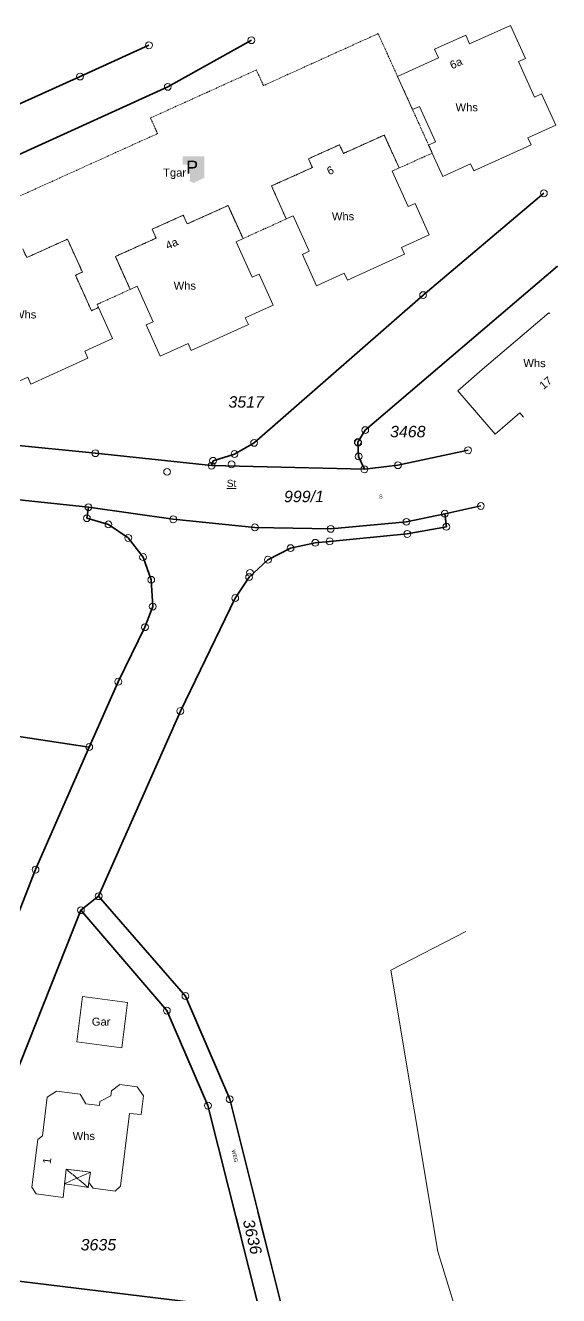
# Model space of a CAD drawing. Header units: metres. Extents: x 2 to 3400072, y 373 to 5275873.
# Drawn here: x 3400002.1 to 3400072.1, y 5275706.3 to 5275872.9 of the extents above; entities that cross this region are included whole.
import ezdxf

# ---------------------------------------------------------------- set-up
doc = ezdxf.new("R2010")
doc.units = ezdxf.units.M
for name, pattern in [('1600.2028', [0]), ('1600.2031', [1.5, 1, 0, 0, -0.5]), ('1600.2032', [0.5, 0.25, 0, 0, -0.25]), ('1600.2505', [0]), ('1600.2515', [0])]:
    doc.linetypes.add(name, pattern=pattern)
doc.layers.get('0').update_dxf_attribs({"color": 1, "linetype": 'CONTINUOUS'})
for name, color, linetype, lineweight in [('Flurstücke_Grenzpunkte', 255, 'CONTINUOUS', 0), ('Gebäude', 255, 'CONTINUOUS', 0), ('Lagebezeichnungen', 255, 'CONTINUOUS', 0), ('Migrationsobjekte', 7, 'CONTINUOUS', 18), ('Punkttexte Vermarkung', 7, 'CONTINUOUS', 18), ('Vegetation', 255, 'CONTINUOUS', 0), ('Verkehr', 255, 'CONTINUOUS', 0)]:
    doc.layers.add(name, color=color, linetype=linetype, lineweight=lineweight)
doc.styles.add('Arial', font='arial.ttf')
doc.styles.add('Flurstücksnummer - K 10 700', font='')
doc.styles.add('Flurstücksnummer_ Schrägstrich - K 10 700', font='')
doc.styles.add('Gebäudefunktion (nur BW)', font='arial.ttf')
doc.styles.add('Punktzusatz Vermarkung APVP Bestand', font='arial.ttf')
doc.styles.add('Sonstiger Text_ Bezeichnung - N 7 380', font='arial.ttf')
doc.styles.add('Textart 7900', font='arial.ttf')
doc.styles.get('Flurstücksnummer - K 10 700').set_extended_font_data('Arial', italic=True)
doc.styles.get('Flurstücksnummer_ Schrägstrich - K 10 700').set_extended_font_data('Arial', italic=True)

# ---------------------------------------------------------------- blocks, each defined once
blk = doc.blocks.new('Tiefgarage')
at = {"true_color": 0xffffff}
blk.add_hatch(color=7, dxfattribs=at).paths.add_polyline_path([(-0.38168, -0.290077), (-0.38168, 0.473282), (0.38168, 0.473282), (0.38168, -0.290077), (0, -0.473282)], flags=0)
at = {"color": 7, "const_width": 0.000005}
blk.add_lwpolyline([(-0.38168, -0.290077), (-0.38168, 0.473282), (0.38168, 0.473282), (0.38168, -0.290077), (0, -0.473282), (-0.38168, -0.290077)], dxfattribs=at)
at = {"color": 7, "insert": (-0.259694, -0.137404), "char_height": 0.458016, "attachment_point": 7, "line_spacing_factor": 0.69, "style": 'Arial'}
blk.add_mtext('P', dxfattribs=at)
blk = doc.blocks.new('Grenzpunkt mit Abmarkung (Marke)')
at = {"color": 0, "lineweight": -2}
blk.add_circle((0, 0), 0.5, dxfattribs=at)

msp = doc.modelspace()

# ---------------------------------------------------------------- linework, layer by layer
at = {"layer": 'Flurstücke_Grenzpunkte', "color": 7, "linetype": '1600.2028', "lineweight": 35}
for p, q in [((3400018.3, 5275870.33), (3400009.25, 5275866.23)), ((3400031.75, 5275870.99), (3400020.77, 5275864.87)), ((3400009.25, 5275866.23), (3399985.51, 5275855.49)), ((3400054.29, 5275837.55), (3400070.15, 5275850.91)), ((3400045.72, 5275818.27), (3400046.69, 5275819.84)), ((3400045.82, 5275816.39), (3400045.72, 5275818.27)), ((3399999.84, 5275817.94), (3400011.27, 5275816.81)), ((3400011.27, 5275816.81), (3400026.52, 5275815.19)), ((3400026.71, 5275815.82), (3400029.53, 5275816.7)), ((3400029.53, 5275816.7), (3400032.11, 5275818.17)), ((3400050.99, 5275815.24), (3400060.19, 5275817.2)), ((3400026.52, 5275815.19), (3400026.71, 5275815.82)), ((3400026.52, 5275815.19), (3400046.58, 5275814.7)), ((3400046.58, 5275814.7), (3400045.82, 5275816.39)), ((3400046.58, 5275814.7), (3400050.99, 5275815.24)), ((3400010.36, 5275809.73), (3399999.2, 5275810.91)), ((3400010.15, 5275808.29), (3400010.36, 5275809.73)), ((3400012.98, 5275807.47), (3400010.15, 5275808.29)), ((3400010.36, 5275809.73), (3400021.49, 5275808.14)), ((3400052.11, 5275807.81), (3400057.14, 5275808.88)), ((3400061.87, 5275809.89), (3400057.14, 5275808.88)), ((3400057.14, 5275808.88), (3400057.35, 5275807.16)), ((3400015.59, 5275805.7), (3400012.98, 5275807.47)), ((3400021.49, 5275808.14), (3400032.21, 5275807.08)), ((3400032.21, 5275807.08), (3400042.16, 5275806.89)), ((3400042.16, 5275806.89), (3400052.11, 5275807.81)), ((3400057.35, 5275807.16), (3400052.22, 5275806.22)), ((3400017.52, 5275803.19), (3400015.59, 5275805.7)), ((3400040.14, 5275805.06), (3400036.89, 5275804.36)), ((3400042.02, 5275805.25), (3400040.14, 5275805.06)), ((3400052.22, 5275806.22), (3400042.02, 5275805.25)), ((3400036.89, 5275804.36), (3400033.92, 5275802.84)), ((3400018.6, 5275800.21), (3400017.52, 5275803.19)), ((3400033.92, 5275802.84), (3400031.45, 5275800.56)), ((3400018.8, 5275796.7), (3400018.6, 5275800.21)), ((3400031.45, 5275800.56), (3400029.62, 5275797.81)), ((3400017.77, 5275793.99), (3400018.8, 5275796.7)), ((3400029.62, 5275797.81), (3400022.43, 5275782.99)), ((3400014.28, 5275786.84), (3400017.77, 5275793.99)), ((3400010.46, 5275778.27), (3400014.28, 5275786.84)), ((3400010.46, 5275778.27), (3399955.67, 5275786.46)), ((3400022.43, 5275782.99), (3400011.69, 5275758.7)), ((3400003.41, 5275762.18), (3400010.46, 5275778.27)), ((3399998.4, 5275749.53, 341.56), (3400003.41, 5275762.18)), ((3400011.69, 5275758.7), (3400009.36, 5275756.86)), ((3400023.09, 5275745.6), (3400011.69, 5275758.7)), ((3400009.36, 5275756.86), (3400000.49, 5275734.49)), ((3400028.9, 5275732.07), (3400023.09, 5275745.6)), ((3400020.65, 5275743.69), (3400026.04, 5275731.23)), ((3399991.64, 5275709.34), (3400032.8, 5275704.35))]:
    msp.add_line(p, q, dxfattribs=at)
at = {"layer": 'Gebäude', "color": 7, "linetype": '1600.2032', "lineweight": 18}
for p, q in [((3400048.39, 5275871.86), (3400033.33, 5275865.04)), ((3400050.94, 5275866.23), (3400048.39, 5275871.86)), ((3400032.4, 5275867.09), (3400018.5, 5275860.79)), ((3400033.33, 5275865.04), (3400032.4, 5275867.09)), ((3400055.49, 5275856.19), (3400050.94, 5275866.23)), ((3400018.5, 5275860.79), (3400019.43, 5275858.74)), ((3400043.83, 5275856.14), (3400049.19, 5275858.55)), ((3400049.19, 5275858.55), (3400051.15, 5275854.23)), ((3400043.32, 5275857.28), (3400043.83, 5275856.14)), ((3400039.75, 5275854.29), (3400039.23, 5275855.43)), ((3400051.15, 5275854.23), (3400055.49, 5275856.19)), ((3400034.39, 5275851.87), (3400039.75, 5275854.29)), ((3400036.33, 5275847.54), (3400034.39, 5275851.87)), ((3400023.33, 5275846.89), (3400028.68, 5275849.3)), ((3400028.68, 5275849.3), (3400030.65, 5275844.97)), ((3400022.81, 5275848.03), (3400023.33, 5275846.89)), ((3400030.65, 5275844.97), (3400036.33, 5275847.54)), ((3400001.73, 5275843.62), (3400002.25, 5275842.47)), ((3400002.25, 5275842.47), (3400007.6, 5275844.89)), ((3400007.6, 5275844.89), (3400009.56, 5275840.57)), ((3400015.84, 5275838.3), (3400013.89, 5275842.62)), ((3400009.56, 5275840.57), (3400008.65, 5275840.16)), ((3400008.65, 5275840.16), (3400010.76, 5275835.51)), ((3400011.49, 5275836.33), (3400015.84, 5275838.3)), ((3400010.76, 5275835.51), (3400011.67, 5275835.93)), ((3400011.67, 5275835.93), (3400011.49, 5275836.33))]:
    msp.add_line(p, q, dxfattribs=at)
at = {"layer": 'Gebäude', "color": 7, "linetype": '1600.2505', "lineweight": 18}
for p, q in [((3400060.4, 5275870.51), (3400059.88, 5275871.66)), ((3400065.76, 5275872.94), (3400060.4, 5275870.51)), ((3400067.73, 5275868.61), (3400065.76, 5275872.94)), ((3400066.82, 5275868.19), (3400067.73, 5275868.61)), ((3400068.93, 5275863.53), (3400066.82, 5275868.19)), ((3400050.94, 5275866.23), (3400052.9, 5275861.89)), ((3400069.84, 5275863.95), (3400068.93, 5275863.53)), ((3400071.7, 5275859.83), (3400069.84, 5275863.95)), ((3400052.9, 5275861.89), (3400053.82, 5275862.31)), ((3400053.82, 5275862.31), (3400055.93, 5275857.64)), ((3400049.19, 5275858.55), (3400043.83, 5275856.14)), ((3400051.15, 5275854.23), (3400049.19, 5275858.55)), ((3400068.05, 5275858.19), (3400071.7, 5275859.83)), ((3400043.83, 5275856.14), (3400043.32, 5275857.28)), ((3400055.93, 5275857.64), (3400055.02, 5275857.23)), ((3400055.02, 5275857.23), (3400056.88, 5275853.12)), ((3400060.95, 5275853.86), (3400068.47, 5275857.28)), ((3400068.47, 5275857.28), (3400068.05, 5275858.19)), ((3400039.23, 5275855.43), (3400039.75, 5275854.29)), ((3400039.75, 5275854.29), (3400034.39, 5275851.87)), ((3400050.24, 5275853.81), (3400051.15, 5275854.23)), ((3400052.34, 5275849.16), (3400050.24, 5275853.81)), ((3400056.88, 5275853.12), (3400060.53, 5275854.78)), ((3400060.53, 5275854.78), (3400060.95, 5275853.86)), ((3400034.39, 5275851.87), (3400036.33, 5275847.54)), ((3400028.68, 5275849.3), (3400023.33, 5275846.89)), ((3400030.65, 5275844.97), (3400028.68, 5275849.3)), ((3400053.25, 5275849.57), (3400052.34, 5275849.16)), ((3400055.1, 5275845.47), (3400053.25, 5275849.57)), ((3400023.33, 5275846.89), (3400022.81, 5275848.03)), ((3400036.33, 5275847.54), (3400037.24, 5275847.95)), ((3400037.24, 5275847.95), (3400039.35, 5275843.3)), ((3400029.73, 5275844.56), (3400030.65, 5275844.97)), ((3400051.46, 5275843.82), (3400055.1, 5275845.47)), ((3400002.25, 5275842.47), (3400001.73, 5275843.62)), ((3400007.6, 5275844.89), (3400002.25, 5275842.47)), ((3400009.56, 5275840.57), (3400007.6, 5275844.89)), ((3400031.84, 5275839.9), (3400029.73, 5275844.56)), ((3400039.35, 5275843.3), (3400038.44, 5275842.88)), ((3400051.87, 5275842.91), (3400051.46, 5275843.82)), ((3400013.89, 5275842.62), (3400015.84, 5275838.3)), ((3400038.44, 5275842.88), (3400040.29, 5275838.78)), ((3400044.35, 5275839.52), (3400051.87, 5275842.91)), ((3400008.65, 5275840.16), (3400009.56, 5275840.57)), ((3400010.76, 5275835.51), (3400008.65, 5275840.16)), ((3400032.75, 5275840.31), (3400031.84, 5275839.9)), ((3400034.59, 5275836.23), (3400032.75, 5275840.31)), ((3400040.29, 5275838.78), (3400043.94, 5275840.43)), ((3400043.94, 5275840.43), (3400044.35, 5275839.52)), ((3400015.84, 5275838.3), (3400016.75, 5275838.71)), ((3400016.75, 5275838.71), (3400018.85, 5275834.05)), ((3400011.67, 5275835.93), (3400010.76, 5275835.51)), ((3400013.52, 5275831.84), (3400011.67, 5275835.93)), ((3400030.95, 5275834.59), (3400034.59, 5275836.23)), ((3400070.91, 5275835.13), (3400070.81, 5275835.24)), ((3400018.85, 5275834.05), (3400017.94, 5275833.64)), ((3400017.94, 5275833.64), (3400019.79, 5275829.55)), ((3400023.86, 5275830.29), (3400031.36, 5275833.68)), ((3400031.36, 5275833.68), (3400030.95, 5275834.59)), ((3400009.88, 5275830.18), (3400013.52, 5275831.84)), ((3400010.29, 5275829.28), (3400009.88, 5275830.18)), ((3400019.79, 5275829.55), (3400023.45, 5275831.2)), ((3400023.45, 5275831.2), (3400023.86, 5275830.29)), ((3400002.8, 5275825.88), (3400010.29, 5275829.28)), ((3399998.73, 5275825.13), (3400002.39, 5275826.78)), ((3400002.39, 5275826.78), (3400002.8, 5275825.88)), ((3400062.05, 5275827.78), (3400058.83, 5275824.98)), ((3400062.03, 5275827.8), (3400062.05, 5275827.78)), ((3400058.83, 5275824.98), (3400063.76, 5275819.32)), ((3400063.76, 5275819.32), (3400066.98, 5275822.12)), ((3400066.98, 5275822.12), (3400067.49, 5275821.54)), ((3400015.47, 5275744.76), (3400009.56, 5275745.53)), ((3400014.75, 5275738.82), (3400015.47, 5275744.76)), ((3400008.83, 5275739.58), (3400014.75, 5275738.82)), ((3400014.49, 5275733.99), (3400013.37, 5275733.15)), ((3400016.77, 5275733.68), (3400014.49, 5275733.99)), ((3400017.59, 5275732.49), (3400016.77, 5275733.68)), ((3400004.95, 5275732.35), (3400004.31, 5275727.26)), ((3400006.15, 5275733.13), (3400004.95, 5275732.35)), ((3400009.26, 5275732.74), (3400006.15, 5275733.13)), ((3400010.01, 5275731.45), (3400009.26, 5275732.74)), ((3400011.86, 5275731.76), (3400011.8, 5275731.25)), ((3400013.28, 5275732.51), (3400011.86, 5275731.76)), ((3400013.37, 5275733.15), (3400013.28, 5275732.51)), ((3400017.28, 5275730.04), (3400017.59, 5275732.49)), ((3400011.8, 5275731.25), (3400010.01, 5275731.45)), ((3400014.57, 5275720.64), (3400015.74, 5275730.21)), ((3400015.74, 5275730.21), (3400017.28, 5275730.04)), ((3400004.31, 5275727.26), (3400003.7, 5275726.76)), ((3400007.03, 5275719.18), (3400007.45, 5275722.89)), ((3400007.45, 5275722.89), (3400010.61, 5275722.5)), ((3400010.61, 5275722.5), (3400010.42, 5275721.15)), ((3400002.91, 5275720.52), (3400003.51, 5275719.65)), ((3400010.42, 5275721.15), (3400010.97, 5275720.41)), ((3400010.97, 5275720.41), (3400013.85, 5275720.02)), ((3400013.85, 5275720.02), (3400014.57, 5275720.64)), ((3400003.51, 5275719.65), (3400007.03, 5275719.18))]:
    msp.add_line(p, q, dxfattribs=at)
at = {"layer": 'Migrationsobjekte', "color": 7, "linetype": '1600.2031', "lineweight": 18}
for p, q in [((3400007.23, 5275720.98), (3400007.45, 5275722.89)), ((3400007.23, 5275720.98), (3400010.61, 5275722.5)), ((3400007.45, 5275722.89), (3400010.61, 5275722.5)), ((3400007.45, 5275722.89), (3400010.34, 5275720.49)), ((3400010.61, 5275722.5), (3400010.42, 5275721.15)), ((3400010.34, 5275720.49), (3400007.23, 5275720.98)), ((3400010.42, 5275721.15), (3400010.34, 5275720.49))]:
    msp.add_line(p, q, dxfattribs=at)
at = {"layer": 'Vegetation', "color": 253, "linetype": '1600.2515', "lineweight": 18, "true_color": 0x999999}
for p, q in [((3400061.87, 5275809.89), (3400057.14, 5275808.88)), ((3400057.14, 5275808.88), (3400057.35, 5275807.16)), ((3400057.35, 5275807.16), (3400052.22, 5275806.22)), ((3400040.14, 5275805.06), (3400036.89, 5275804.36)), ((3400042.02, 5275805.25), (3400040.14, 5275805.06)), ((3400052.22, 5275806.22), (3400042.02, 5275805.25)), ((3400036.89, 5275804.36), (3400033.92, 5275802.84)), ((3400033.92, 5275802.84), (3400031.45, 5275800.56)), ((3400031.45, 5275800.56), (3400029.62, 5275797.81)), ((3400029.62, 5275797.81), (3400022.43, 5275782.99)), ((3400022.43, 5275782.99), (3400011.69, 5275758.7)), ((3400059.9, 5275754.08), (3400050.07, 5275749)), ((3400050.07, 5275749), (3400056.22, 5275712.08)), ((3400056.22, 5275712.08), (3400061.79, 5275694.11))]:
    msp.add_line(p, q, dxfattribs=at)
at = {"layer": 'Verkehr', "color": 253, "linetype": '1600.2515', "lineweight": 18, "true_color": 0x999999}
for p, q in [((3400018.3, 5275870.33), (3400009.25, 5275866.23)), ((3400009.25, 5275866.23), (3399985.51, 5275855.49)), ((3400045.72, 5275818.27), (3400046.69, 5275819.84)), ((3400045.82, 5275816.39), (3400045.72, 5275818.27)), ((3400026.52, 5275815.19), (3400046.58, 5275814.7)), ((3400046.58, 5275814.7), (3400045.82, 5275816.39)), ((3400010.36, 5275809.73), (3400021.49, 5275808.14)), ((3400052.11, 5275807.81), (3400057.14, 5275808.88)), ((3400021.49, 5275808.14), (3400032.21, 5275807.08)), ((3400032.21, 5275807.08), (3400042.16, 5275806.89)), ((3400042.16, 5275806.89), (3400052.11, 5275807.81)), ((3400011.69, 5275758.7), (3400009.36, 5275756.86)), ((3400023.09, 5275745.6), (3400011.69, 5275758.7)), ((3400028.9, 5275732.07), (3400023.09, 5275745.6)), ((3400020.65, 5275743.69), (3400026.04, 5275731.23))]:
    msp.add_line(p, q, dxfattribs=at)

# ---------------------------------------------------------------- block references
at = {"layer": 'Flurstücke_Grenzpunkte', "color": 7, "lineweight": 18, "xscale": 0.9, "yscale": 0.9, "zscale": 0.9}
for p in [(3400018.3, 5275870.33), (3400031.75, 5275870.99), (3400009.25, 5275866.23), (3400020.77, 5275864.87), (3400070.15, 5275850.91), (3400054.29, 5275837.55), (3400046.69, 5275819.84), (3400032.11, 5275818.17), (3400045.72, 5275818.27), (3400045.77, 5275818.19), (3400011.27, 5275816.81), (3400029.53, 5275816.7), (3400045.82, 5275816.39), (3400060.19, 5275817.2), (3400026.52, 5275815.19), (3400026.71, 5275815.82), (3400029.14, 5275815.36), (3400046.58, 5275814.7), (3400050.99, 5275815.24), (3400020.69, 5275814.37), (3400010.36, 5275809.73), (3400061.87, 5275809.89), (3400010.15, 5275808.29), (3400021.49, 5275808.14), (3400052.11, 5275807.81), (3400057.14, 5275808.88), (3400012.98, 5275807.47), (3400032.21, 5275807.08), (3400042.16, 5275806.89), (3400052.22, 5275806.22), (3400057.35, 5275807.16), (3400015.59, 5275805.7), (3400040.14, 5275805.06), (3400042.02, 5275805.25), (3400017.52, 5275803.19), (3400033.92, 5275802.84), (3400036.89, 5275804.36), (3400018.6, 5275800.21), (3400031.45, 5275800.56), (3400031.57, 5275801.12), (3400029.62, 5275797.81), (3400018.8, 5275796.7), (3400017.77, 5275793.99), (3400014.28, 5275786.84), (3400022.43, 5275782.99), (3400010.46, 5275778.27), (3400003.41, 5275762.18), (3400011.69, 5275758.7), (3400009.36, 5275756.86), (3400023.09, 5275745.6), (3400020.65, 5275743.69), (3400026.04, 5275731.23), (3400028.9, 5275732.07)]:
    msp.add_blockref('Grenzpunkt mit Abmarkung (Marke)', p, dxfattribs=at)
at = {"layer": 'Gebäude', "color": 142, "lineweight": 18, "true_color": 0x12adde, "xscale": 3.7, "yscale": 3.7, "zscale": 3.7}
msp.add_blockref('Tiefgarage', (3400024.14, 5275854.01), dxfattribs=at)

# ---------------------------------------------------------------- texts
at = {"layer": 'Flurstücke_Grenzpunkte', "color": 7, "lineweight": 18, "char_height": 1.5, "attachment_point": 5, "line_spacing_factor": 0.69, "bg_fill": 2}
for s, insert, rotation, style in [('3517', (3400031.06, 5275823.53), 0.0091, 'Flurstücksnummer - K 10 700'), ('3468', (3400052.28, 5275819.64), 0.0091, 'Flurstücksnummer - K 10 700'), ('999/1', (3400038.65, 5275811.13), 0.0091, 'Flurstücksnummer_ Schrägstrich - K 10 700'), ('3636', (3400031.88, 5275714.02), 283.6328, 'Flurstücksnummer - K 10 700'), ('3635', (3400011.66, 5275712.97), 0.0091, 'Flurstücksnummer - K 10 700')]:
    msp.add_mtext(s, dxfattribs=dict(at, insert=insert, rotation=rotation, style=style))
at = {"layer": 'Gebäude', "color": 7, "lineweight": 18, "char_height": 1.05, "attachment_point": 5, "rotation": 0.0091, "line_spacing_factor": 0.69, "style": 'Gebäudefunktion (nur BW)', "bg_fill": 2}
for s, insert in [('Whs', (3400060.02, 5275862.19)), ('Whs', (3400043.78, 5275847.88)), ('Whs', (3400023.01, 5275838.78)), ('Whs', (3400002.05, 5275835.01)), ('Whs', (3400068.92, 5275828.62)), ('Gar', (3400012.02, 5275742.23)), ('Whs', (3400009.75, 5275727.23))]:
    msp.add_mtext(s, dxfattribs=dict(at, insert=insert))
at = {"layer": 'Lagebezeichnungen', "color": 7, "lineweight": 18, "char_height": 1.05, "attachment_point": 5, "line_spacing_factor": 0.69, "style": 'Sonstiger Text_ Bezeichnung - N 7 380', "bg_fill": 2}
for s, insert, rotation in [('6a', (3400058.62, 5275867.97), 24.369), ('6', (3400042.11, 5275853.91), 24.2709), ('4a', (3400021.3, 5275844.3), 24.2726), ('1', (3400004.92, 5275723.99), 82.8715)]:
    msp.add_mtext(s, dxfattribs=dict(at, insert=insert, rotation=rotation))
at = {"layer": 'Punkttexte Vermarkung', "color": 7, "lineweight": 18, "insert": (3400029.14, 5275812.85), "char_height": 0.95, "attachment_point": 5, "rotation": 0.0091, "line_spacing_factor": 0.69, "style": 'Punktzusatz Vermarkung APVP Bestand', "bg_fill": 2}
msp.add_mtext('\\LSt\\l', dxfattribs=at)
at = {"layer": 'Verkehr', "color": 7, "lineweight": 18, "char_height": 0.5, "line_spacing_factor": 0.69, "style": 'Textart 7900', "bg_fill": 2}
for s, insert, attachment_point, rotation in [('S', (3400048.75, 5275811.13), 5, 0.0091), ('WEG', (3400029.13, 5275725.37), 7, 283.6337)]:
    msp.add_mtext(s, dxfattribs=dict(at, insert=insert, attachment_point=attachment_point, rotation=rotation))

# ---------------------------------------------------------------- next in the draw order: linework, layer by layer
at = {"layer": 'Flurstücke_Grenzpunkte', "color": 7, "linetype": '1600.2028', "lineweight": 35}
for p, q in [((3400032.11, 5275818.17), (3400054.29, 5275837.55)), ((3400009.36, 5275756.86), (3400020.65, 5275743.69)), ((3400038.11, 5275695.29), (3400028.9, 5275732.07)), ((3400026.04, 5275731.23), (3400032.8, 5275704.35))]:
    msp.add_line(p, q, dxfattribs=at)
at = {"layer": 'Gebäude', "color": 7, "linetype": '1600.2505', "lineweight": 18}
for p, q in [((3400059.88, 5275871.66), (3400055.78, 5275869.81)), ((3400056.3, 5275868.66), (3400050.94, 5275866.23)), ((3400055.78, 5275869.81), (3400056.3, 5275868.66)), ((3400043.32, 5275857.28), (3400039.23, 5275855.43)), ((3400022.81, 5275848.03), (3400018.72, 5275846.19)), ((3400019.24, 5275845.03), (3400013.89, 5275842.62)), ((3400018.72, 5275846.19), (3400019.24, 5275845.03)), ((3400009.56, 5275745.53), (3400008.83, 5275739.58)), ((3400003.7, 5275726.76), (3400002.91, 5275720.52))]:
    msp.add_line(p, q, dxfattribs=at)
at = {"layer": 'Gebäude', "color": 7, "linetype": '1600.2032', "lineweight": 18}
for p, q in [((3400039.23, 5275855.43), (3400043.32, 5275857.28)), ((3400018.72, 5275846.19), (3400022.81, 5275848.03)), ((3400013.89, 5275842.62), (3400019.24, 5275845.03)), ((3400019.24, 5275845.03), (3400018.72, 5275846.19))]:
    msp.add_line(p, q, dxfattribs=at)
at = {"layer": 'Verkehr', "color": 253, "linetype": '1600.2515', "lineweight": 18, "true_color": 0x999999}
for p, q in [((3400009.36, 5275756.86), (3400020.65, 5275743.69)), ((3400038.11, 5275695.29), (3400028.9, 5275732.07)), ((3400026.04, 5275731.23), (3400032.8, 5275704.35))]:
    msp.add_line(p, q, dxfattribs=at)

# ---------------------------------------------------------------- next in the draw order: texts
at = {"layer": 'Gebäude', "color": 7, "lineweight": 18, "insert": (3400021.67, 5275853.47), "char_height": 1.05, "attachment_point": 5, "rotation": 0.0091, "line_spacing_factor": 0.69, "style": 'Gebäudefunktion (nur BW)', "bg_fill": 2}
msp.add_mtext('Tgar', dxfattribs=at)
at = {"layer": 'Lagebezeichnungen', "color": 7, "lineweight": 18, "insert": (3400070.38, 5275826.03), "char_height": 1.05, "attachment_point": 5, "rotation": 40.2689, "line_spacing_factor": 0.69, "style": 'Sonstiger Text_ Bezeichnung - N 7 380', "bg_fill": 2}
msp.add_mtext('17', dxfattribs=at)

# ---------------------------------------------------------------- next in the draw order: linework, layer by layer
at = {"layer": 'Flurstücke_Grenzpunkte', "color": 7, "linetype": '1600.2028', "lineweight": 35}
for p, q in [((3400020.77, 5275864.87), (3399978.39, 5275845.67)), ((3400046.69, 5275819.84), (3400071.92, 5275841.35))]:
    msp.add_line(p, q, dxfattribs=at)
at = {"layer": 'Gebäude', "color": 7, "linetype": '1600.2032', "lineweight": 18}
msp.add_line((3400019.43, 5275858.74), (3399987.52, 5275844.3), dxfattribs=at)
at = {"layer": 'Gebäude', "color": 7, "linetype": '1600.2505', "lineweight": 18}
msp.add_line((3400070.81, 5275835.24), (3400062.03, 5275827.8), dxfattribs=at)
at = {"layer": 'Verkehr', "color": 253, "linetype": '1600.2515', "lineweight": 18, "true_color": 0x999999}
msp.add_line((3400046.69, 5275819.84), (3400071.92, 5275841.35), dxfattribs=at)

doc.saveas('drawing.dxf')
